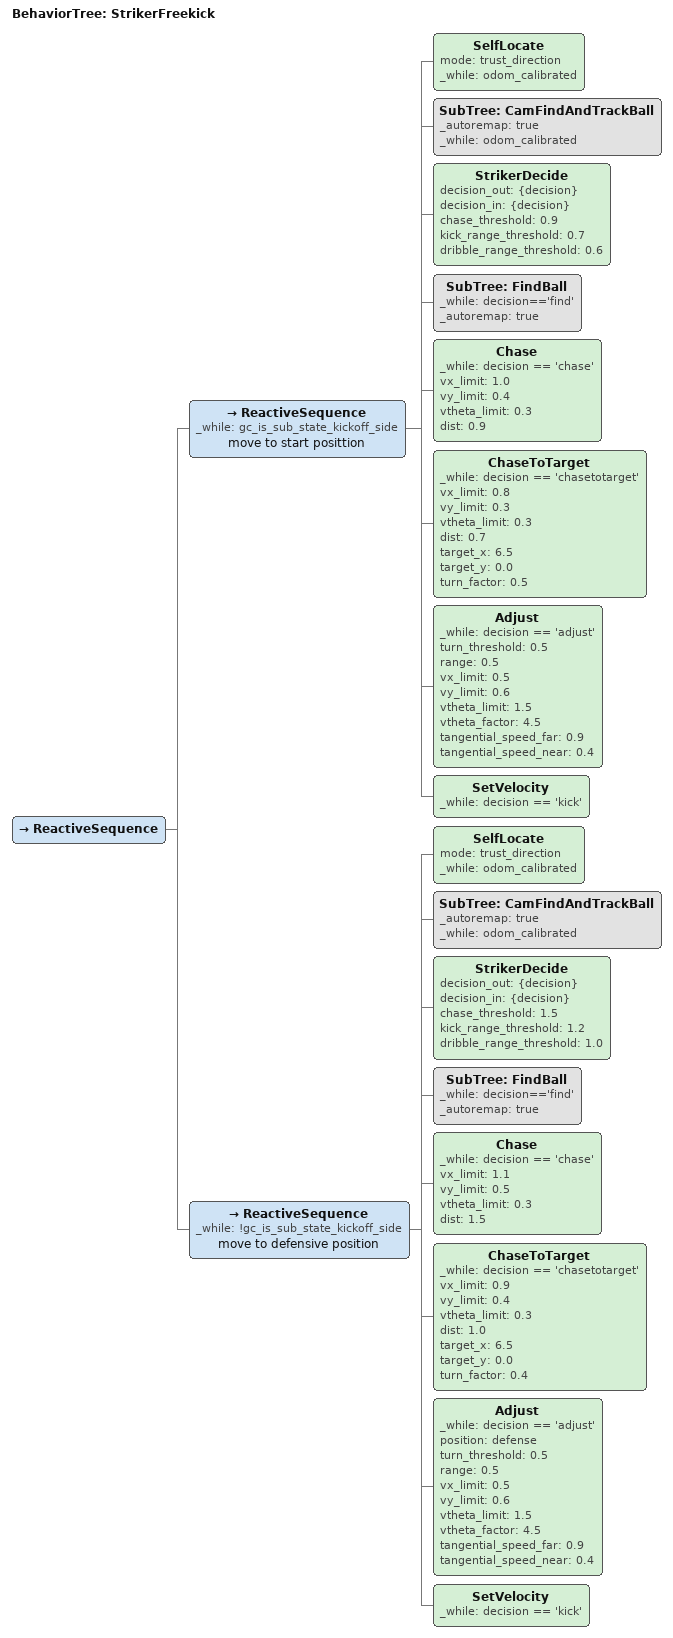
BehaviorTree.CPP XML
<root BTCPP_format="4" >
   <include path="./subtree_cam_find_and_track_ball.xml" />
   <include path="./subtree_find_ball.xml" />
   <BehaviorTree ID="StrikerFreekick">
      <ReactiveSequence>
         <ReactiveSequence _while="gc_is_sub_state_kickoff_side" name="move to start posittion">
            <SelfLocate mode="trust_direction" _while="odom_calibrated" />
            <SubTree ID="CamFindAndTrackBall" _autoremap="true" _while="odom_calibrated"/>
            <StrikerDecide decision_out="{decision}" decision_in="{decision}" chase_threshold="0.9" kick_range_threshold="0.7" dribble_range_threshold="0.6" />
            <SubTree ID="FindBall" _while="decision=='find'" _autoremap="true" />
            <Chase _while="decision == 'chase'" vx_limit="1.0" vy_limit="0.4" vtheta_limit="0.3" dist="0.9"/>
            <ChaseToTarget _while="decision == 'chasetotarget'" vx_limit="0.8" vy_limit="0.3" vtheta_limit="0.3" dist="0.7" target_x="6.5" target_y="0.0" turn_factor="0.5" />
            <Adjust _while="decision == 'adjust'" turn_threshold="0.5" range="0.5" vx_limit="0.5" vy_limit="0.6" vtheta_limit="1.5" vtheta_factor="4.5" tangential_speed_far="0.9" tangential_speed_near="0.4" />
            <SetVelocity _while="decision == 'kick'" />
         </ReactiveSequence>
         <ReactiveSequence _while="!gc_is_sub_state_kickoff_side" name="move to defensive position">
            <SelfLocate mode="trust_direction" _while="odom_calibrated" />
            <SubTree ID="CamFindAndTrackBall" _autoremap="true" _while="odom_calibrated"/>
            <StrikerDecide decision_out="{decision}" decision_in="{decision}" chase_threshold="1.5" kick_range_threshold="1.2" dribble_range_threshold="1.0" />
            <SubTree ID="FindBall" _while="decision=='find'" _autoremap="true" />
            <Chase _while="decision == 'chase'" vx_limit="1.1" vy_limit="0.5" vtheta_limit="0.3" dist="1.5"/>
            <ChaseToTarget _while="decision == 'chasetotarget'" vx_limit="0.9" vy_limit="0.4" vtheta_limit="0.3" dist="1.0" target_x="6.5" target_y="0.0" turn_factor="0.4" />
            <Adjust _while="decision == 'adjust'" position="defense" turn_threshold="0.5" range="0.5" vx_limit="0.5" vy_limit="0.6" vtheta_limit="1.5" vtheta_factor="4.5" tangential_speed_far="0.9" tangential_speed_near="0.4" />
            <SetVelocity _while="decision == 'kick'" />
         </ReactiveSequence>
      </ReactiveSequence>
   </BehaviorTree>
</root>
